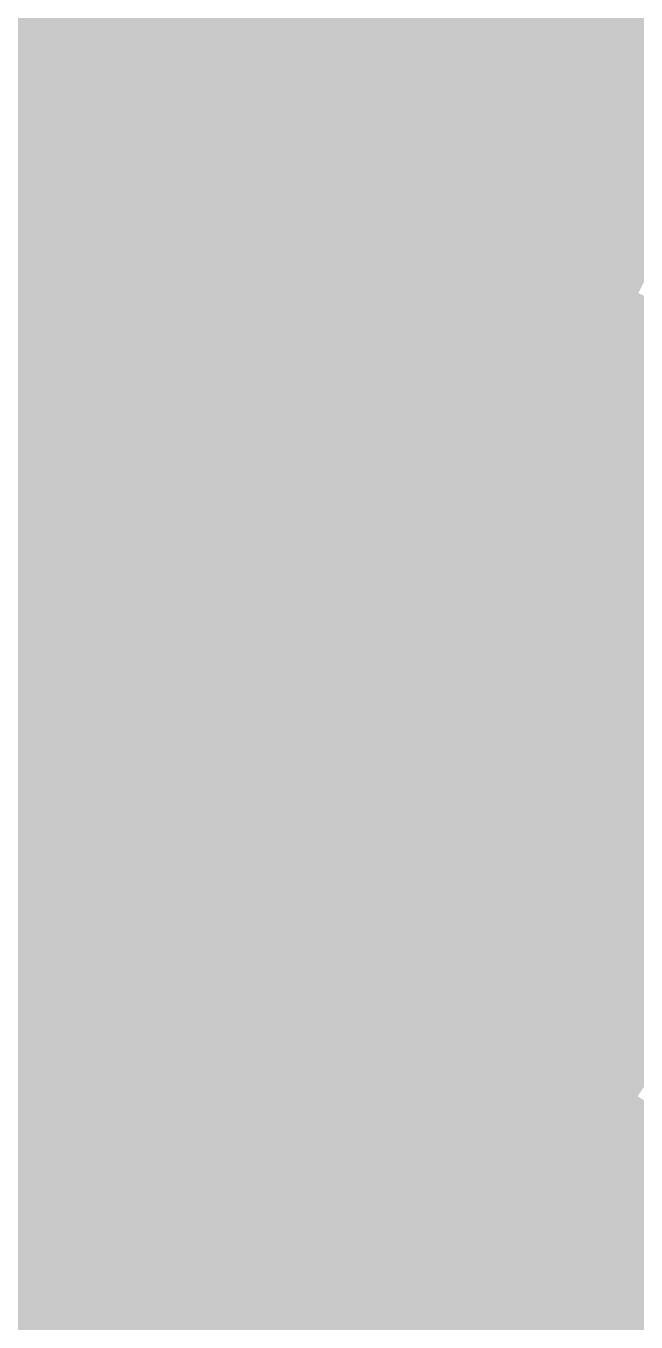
# Model space of a CAD drawing. Header units: inches. Extents: x -266 to 784, y -170 to 213.
# Drawn here: x 49.17 to 58.02, y -44.16 to -25.35 of the extents above; entities that cross this region are included whole.
import ezdxf

# ---------------------------------------------------------------- set-up
doc = ezdxf.new("R2010")
doc.units = ezdxf.units.IN
doc.header["$MEASUREMENT"] = 0

msp = doc.modelspace()

# ---------------------------------------------------------------- linework, layer by layer
at = {"color": 236, "true_color": 0x890034}
msp.add_solid([(57.280531, -23.726373), (58.204411, -24.109056), (56.681005, -25.124961), (57.595215, -25.530203)], dxfattribs=at)
at = {"color": 236, "true_color": 0x6f002f}
msp.add_solid([(50.6234, -23.943085), (51.52739, -24.37064), (50.020561, -25.178234), (50.913785, -25.627846)], dxfattribs=at)
at = {"color": 236, "true_color": 0x7c0032}
msp.add_solid([(53.938376, -23.909238), (54.852585, -24.314479), (53.335368, -25.225751), (54.239358, -25.653306)], dxfattribs=at)
at = {"color": 236, "true_color": 0x8d0035}
msp.add_solid([(58.204411, -24.109056), (59.12829, -24.49174), (57.595215, -25.530203), (58.509424, -25.935444)], dxfattribs=at)
at = {"color": 236, "true_color": 0x730031}
msp.add_solid([(51.52739, -24.37064), (52.431379, -24.798195), (50.913785, -25.627846), (51.807009, -26.077457)], dxfattribs=at)
at = {"color": 236, "true_color": 0x800034}
msp.add_solid([(54.852585, -24.314479), (55.766795, -24.71972), (54.239358, -25.653306), (55.143347, -26.080861)], dxfattribs=at)
at = {"color": 236, "true_color": 0x6b0030}
msp.add_solid([(49.127337, -24.728623), (50.020561, -25.178234), (48.50567, -25.926821), (49.387591, -26.398217)], dxfattribs=at)
at = {"color": 236, "true_color": 0x770033}
msp.add_solid([(52.431379, -24.798195), (53.335368, -25.225751), (51.807009, -26.077457), (52.700234, -26.527068)], dxfattribs=at)
at = {"color": 236, "true_color": 0x840035}
msp.add_solid([(55.766795, -24.71972), (56.681005, -25.124961), (55.143347, -26.080861), (56.047336, -26.508416)], dxfattribs=at)
at = {"color": 236, "true_color": 0x6f0032}
msp.add_solid([(50.020561, -25.178234), (50.913785, -25.627846), (49.387591, -26.398217), (50.269512, -26.869614)], dxfattribs=at)
at = {"color": 236, "true_color": 0x890037}
msp.add_solid([(56.681005, -25.124961), (57.595215, -25.530203), (56.047336, -26.508416), (56.951325, -26.935971)], dxfattribs=at)
at = {"color": 236, "true_color": 0x7c0035}
msp.add_solid([(53.335368, -25.225751), (54.239358, -25.653306), (52.700234, -26.527068), (53.593458, -26.97668)], dxfattribs=at)
at = {"color": 236, "true_color": 0x8d0039}
msp.add_solid([(57.595215, -25.530203), (58.509424, -25.935444), (56.951325, -26.935971), (57.855315, -27.363526)], dxfattribs=at)
at = {"color": 236, "true_color": 0x730034}
msp.add_solid([(50.913785, -25.627846), (51.807009, -26.077457), (50.269512, -26.869614), (51.151433, -27.341011)], dxfattribs=at)
at = {"color": 236, "true_color": 0x800037}
msp.add_solid([(54.239358, -25.653306), (55.143347, -26.080861), (53.593458, -26.97668), (54.486682, -27.426291)], dxfattribs=at)
at = {"color": 236, "true_color": 0x6b0032}
msp.add_solid([(48.50567, -25.926821), (49.387591, -26.398217), (47.854785, -27.109401), (48.724871, -27.602299)], dxfattribs=at)
at = {"color": 236, "true_color": 0x91003a}
msp.add_solid([(58.509424, -25.935444), (59.423634, -26.340685), (57.855315, -27.363526), (58.759304, -27.791081)], dxfattribs=at)
at = {"color": 236, "true_color": 0x770036}
msp.add_solid([(51.807009, -26.077457), (52.700234, -26.527068), (51.151433, -27.341011), (52.033355, -27.812407)], dxfattribs=at)
at = {"color": 236, "true_color": 0x840038}
msp.add_solid([(55.143347, -26.080861), (56.047336, -26.508416), (54.486682, -27.426291), (55.379907, -27.875902)], dxfattribs=at)
at = {"color": 236, "true_color": 0x6f0034}
msp.add_solid([(49.387591, -26.398217), (50.269512, -26.869614), (48.724871, -27.602299), (49.594958, -28.095197)], dxfattribs=at)
at = {"color": 236, "true_color": 0x7c0038}
msp.add_solid([(52.700234, -26.527068), (53.593458, -26.97668), (52.033355, -27.812407), (52.915276, -28.283804)], dxfattribs=at)
at = {"color": 236, "true_color": 0x89003a}
msp.add_solid([(56.047336, -26.508416), (56.951325, -26.935971), (55.379907, -27.875902), (56.273131, -28.325514)], dxfattribs=at)
at = {"color": 236, "true_color": 0x730036}
msp.add_solid([(50.269512, -26.869614), (51.151433, -27.341011), (49.594958, -28.095197), (50.465045, -28.588095)], dxfattribs=at)
at = {"color": 236, "true_color": 0x800039}
msp.add_solid([(53.593458, -26.97668), (54.486682, -27.426291), (52.915276, -28.283804), (53.797197, -28.755201)], dxfattribs=at)
at = {"color": 236, "true_color": 0x8d003c}
msp.add_solid([(56.951325, -26.935971), (57.855315, -27.363526), (56.273131, -28.325514), (57.166355, -28.775125)], dxfattribs=at)
at = {"color": 236, "true_color": 0x770038}
msp.add_solid([(51.151433, -27.341011), (52.033355, -27.812407), (50.465045, -28.588095), (51.335132, -29.080993)], dxfattribs=at)
at = {"color": 236, "true_color": 0x84003b}
msp.add_solid([(54.486682, -27.426291), (55.379907, -27.875902), (53.797197, -28.755201), (54.679118, -29.226598)], dxfattribs=at)
at = {"color": 234, "true_color": 0x91003e}
msp.add_solid([(57.855315, -27.363526), (58.759304, -27.791081), (57.166355, -28.775125), (58.05958, -29.224736)], dxfattribs=at)
at = {"color": 236, "true_color": 0x6f0037}
msp.add_solid([(48.724871, -27.602299), (49.594958, -28.095197), (48.032802, -28.789754), (48.890531, -29.303856)], dxfattribs=at)
at = {"color": 236, "true_color": 0x7c003a}
msp.add_solid([(52.033355, -27.812407), (52.915276, -28.283804), (51.335132, -29.080993), (52.205219, -29.573892)], dxfattribs=at)
at = {"color": 236, "true_color": 0x89003d}
msp.add_solid([(55.379907, -27.875902), (56.273131, -28.325514), (54.679118, -29.226598), (55.56104, -29.697994)], dxfattribs=at)
at = {"color": 236, "true_color": 0x730039}
msp.add_solid([(49.594958, -28.095197), (50.465045, -28.588095), (48.890531, -29.303856), (49.748259, -29.817959)], dxfattribs=at)
at = {"color": 236, "true_color": 0x80003c}
msp.add_solid([(52.915276, -28.283804), (53.797197, -28.755201), (52.205219, -29.573892), (53.075306, -30.06679)], dxfattribs=at)
at = {"color": 236, "true_color": 0x8d003f}
msp.add_solid([(56.273131, -28.325514), (57.166355, -28.775125), (55.56104, -29.697994), (56.442961, -30.169391)], dxfattribs=at)
at = {"color": 236, "true_color": 0x77003b}
msp.add_solid([(50.465045, -28.588095), (51.335132, -29.080993), (49.748259, -29.817959), (50.605988, -30.332062)], dxfattribs=at)
at = {"color": 236, "true_color": 0x84003f}
msp.add_solid([(53.797197, -28.755201), (54.679118, -29.226598), (53.075306, -30.06679), (53.945393, -30.559688)], dxfattribs=at)
at = {"color": 234, "true_color": 0x910041}
msp.add_solid([(57.166355, -28.775125), (58.05958, -29.224736), (56.442961, -30.169391), (57.324882, -30.640788)], dxfattribs=at)
at = {"color": 236, "true_color": 0x7c003d}
msp.add_solid([(51.335132, -29.080993), (52.205219, -29.573892), (50.605988, -30.332062), (51.463717, -30.846165)], dxfattribs=at)
at = {"color": 236, "true_color": 0x73003c}
msp.add_solid([(48.890531, -29.303856), (49.748259, -29.817959), (48.156653, -30.494864), (49.001507, -31.029862)], dxfattribs=at)
at = {"color": 236, "true_color": 0x890041}
msp.add_solid([(54.679118, -29.226598), (55.56104, -29.697994), (53.945393, -30.559688), (54.81548, -31.052586)], dxfattribs=at)
at = {"color": 234, "true_color": 0x950043}
msp.add_solid([(58.05958, -29.224736), (58.952804, -29.674348), (57.324882, -30.640788), (58.206803, -31.112185)], dxfattribs=at)
at = {"color": 236, "true_color": 0x800040}
msp.add_solid([(52.205219, -29.573892), (53.075306, -30.06679), (51.463717, -30.846165), (52.321445, -31.360267)], dxfattribs=at)
at = {"color": 236, "true_color": 0x8d0043}
msp.add_solid([(55.56104, -29.697994), (56.442961, -30.169391), (54.81548, -31.052586), (55.685567, -31.545484)], dxfattribs=at)
at = {"color": 236, "true_color": 0x77003e}
msp.add_solid([(49.748259, -29.817959), (50.605988, -30.332062), (49.001507, -31.029862), (49.84636, -31.56486)], dxfattribs=at)
at = {"color": 236, "true_color": 0x840042}
msp.add_solid([(53.075306, -30.06679), (53.945393, -30.559688), (52.321445, -31.360267), (53.179174, -31.87437)], dxfattribs=at)
at = {"color": 234, "true_color": 0x910045}
msp.add_solid([(56.442961, -30.169391), (57.324882, -30.640788), (55.685567, -31.545484), (56.555654, -32.038383)], dxfattribs=at)
at = {"color": 236, "true_color": 0x7c0040}
msp.add_solid([(50.605988, -30.332062), (51.463717, -30.846165), (49.84636, -31.56486), (50.691214, -32.099857)], dxfattribs=at)
at = {"color": 236, "true_color": 0x890044}
msp.add_solid([(53.945393, -30.559688), (54.81548, -31.052586), (53.179174, -31.87437), (54.036902, -32.388473)], dxfattribs=at)
at = {"color": 234, "true_color": 0x950047}
msp.add_solid([(57.324882, -30.640788), (58.206803, -31.112185), (56.555654, -32.038383), (57.425741, -32.531281)], dxfattribs=at)
at = {"color": 236, "true_color": 0x800043}
msp.add_solid([(51.463717, -30.846165), (52.321445, -31.360267), (50.691214, -32.099857), (51.536067, -32.634855)], dxfattribs=at)
at = {"color": 236, "true_color": 0x770041}
msp.add_solid([(49.001507, -31.029862), (49.84636, -31.56486), (48.225238, -32.223074), (49.056707, -32.778644)], dxfattribs=at)
at = {"color": 234, "true_color": 0x8d0046}
msp.add_solid([(54.81548, -31.052586), (55.685567, -31.545484), (54.036902, -32.388473), (54.894631, -32.902576)], dxfattribs=at)
at = {"color": 234, "true_color": 0x9a0049}
msp.add_solid([(58.206803, -31.112185), (59.088725, -31.583581), (57.425741, -32.531281), (58.295828, -33.024179)], dxfattribs=at)
at = {"color": 236, "true_color": 0x840045}
msp.add_solid([(52.321445, -31.360267), (53.179174, -31.87437), (51.536067, -32.634855), (52.380921, -33.169852)], dxfattribs=at)
at = {"color": 236, "true_color": 0x7c0043}
msp.add_solid([(49.84636, -31.56486), (50.691214, -32.099857), (49.056707, -32.778644), (49.888177, -33.334214)], dxfattribs=at)
at = {"color": 234, "true_color": 0x910048}
msp.add_solid([(55.685567, -31.545484), (56.555654, -32.038383), (54.894631, -32.902576), (55.75236, -33.416678)], dxfattribs=at)
at = {"color": 236, "true_color": 0x890047}
msp.add_solid([(53.179174, -31.87437), (54.036902, -32.388473), (52.380921, -33.169852), (53.225775, -33.70485)], dxfattribs=at)
at = {"color": 236, "true_color": 0x800046}
msp.add_solid([(50.691214, -32.099857), (51.536067, -32.634855), (49.888177, -33.334214), (50.719646, -33.889784)], dxfattribs=at)
at = {"color": 234, "true_color": 0x95004a}
msp.add_solid([(56.555654, -32.038383), (57.425741, -32.531281), (55.75236, -33.416678), (56.610088, -33.930781)], dxfattribs=at)
at = {"color": 234, "true_color": 0x8d0049}
msp.add_solid([(54.036902, -32.388473), (54.894631, -32.902576), (53.225775, -33.70485), (54.070628, -34.239848)], dxfattribs=at)
at = {"color": 234, "true_color": 0x9a004c}
msp.add_solid([(57.425741, -32.531281), (58.295828, -33.024179), (56.610088, -33.930781), (57.467817, -34.444884)], dxfattribs=at)
at = {"color": 236, "true_color": 0x840048}
msp.add_solid([(51.536067, -32.634855), (52.380921, -33.169852), (50.719646, -33.889784), (51.551116, -34.445354)], dxfattribs=at)
at = {"color": 236, "true_color": 0x7c0046}
msp.add_solid([(49.056707, -32.778644), (49.888177, -33.334214), (48.237504, -33.972683), (49.055089, -34.548491)], dxfattribs=at)
at = {"color": 234, "true_color": 0x91004b}
msp.add_solid([(54.894631, -32.902576), (55.75236, -33.416678), (54.070628, -34.239848), (54.915482, -34.774845)], dxfattribs=at)
at = {"color": 234, "true_color": 0x9e004e}
msp.add_solid([(58.295828, -33.024179), (59.165915, -33.517077), (57.467817, -34.444884), (58.325545, -34.958987)], dxfattribs=at)
at = {"color": 236, "true_color": 0x89004a}
msp.add_solid([(52.380921, -33.169852), (53.225775, -33.70485), (51.551116, -34.445354), (52.382586, -35.000925)], dxfattribs=at)
at = {"color": 236, "true_color": 0x800048}
msp.add_solid([(49.888177, -33.334214), (50.719646, -33.889784), (49.055089, -34.548491), (49.872674, -35.1243)], dxfattribs=at)
at = {"color": 234, "true_color": 0x95004e}
msp.add_solid([(55.75236, -33.416678), (56.610088, -33.930781), (54.915482, -34.774845), (55.760335, -35.309843)], dxfattribs=at)
at = {"color": 234, "true_color": 0x8d004c}
msp.add_solid([(53.225775, -33.70485), (54.070628, -34.239848), (52.382586, -35.000925), (53.214055, -35.556495)], dxfattribs=at)
at = {"color": 236, "true_color": 0x84004b}
msp.add_solid([(50.719646, -33.889784), (51.551116, -34.445354), (49.872674, -35.1243), (50.690258, -35.700108)], dxfattribs=at)
at = {"color": 234, "true_color": 0x9a0050}
msp.add_solid([(56.610088, -33.930781), (57.467817, -34.444884), (55.760335, -35.309843), (56.605189, -35.844841)], dxfattribs=at)
at = {"color": 234, "true_color": 0x91004f}
msp.add_solid([(54.070628, -34.239848), (54.915482, -34.774845), (53.214055, -35.556495), (54.045525, -36.112065)], dxfattribs=at)
at = {"color": 236, "true_color": 0x80004b}
msp.add_solid([(49.055089, -34.548491), (49.872674, -35.1243), (48.192452, -35.741958), (48.995659, -36.337658)], dxfattribs=at)
at = {"color": 234, "true_color": 0x89004d}
msp.add_solid([(51.551116, -34.445354), (52.382586, -35.000925), (50.690258, -35.700108), (51.507843, -36.275916)], dxfattribs=at)
at = {"color": 234, "true_color": 0x9e0052}
msp.add_solid([(57.467817, -34.444884), (58.325545, -34.958987), (56.605189, -35.844841), (57.450042, -36.379838)], dxfattribs=at)
at = {"color": 234, "true_color": 0x950051}
msp.add_solid([(54.915482, -34.774845), (55.760335, -35.309843), (54.045525, -36.112065), (54.876994, -36.667635)], dxfattribs=at)
at = {"color": 234, "true_color": 0x8d0050}
msp.add_solid([(52.382586, -35.000925), (53.214055, -35.556495), (51.507843, -36.275916), (52.325428, -36.851724)], dxfattribs=at)
at = {"color": 234, "true_color": 0xa20054}
msp.add_solid([(58.325545, -34.958987), (59.183274, -35.473089), (57.450042, -36.379838), (58.294896, -36.914836)], dxfattribs=at)
at = {"color": 236, "true_color": 0x84004e}
msp.add_solid([(49.872674, -35.1243), (50.690258, -35.700108), (48.995659, -36.337658), (49.798867, -36.933357)], dxfattribs=at)
at = {"color": 234, "true_color": 0x9a0053}
msp.add_solid([(55.760335, -35.309843), (56.605189, -35.844841), (54.876994, -36.667635), (55.708464, -37.223206)], dxfattribs=at)
at = {"color": 234, "true_color": 0x910052}
msp.add_solid([(53.214055, -35.556495), (54.045525, -36.112065), (52.325428, -36.851724), (53.143013, -37.427532)], dxfattribs=at)
at = {"color": 234, "true_color": 0x890051}
msp.add_solid([(50.690258, -35.700108), (51.507843, -36.275916), (49.798867, -36.933357), (50.602074, -37.529056)], dxfattribs=at)
at = {"color": 234, "true_color": 0x9e0056}
msp.add_solid([(56.605189, -35.844841), (57.450042, -36.379838), (55.708464, -37.223206), (56.539934, -37.778776)], dxfattribs=at)
at = {"color": 234, "true_color": 0x950055}
msp.add_solid([(54.045525, -36.112065), (54.876994, -36.667635), (53.143013, -37.427532), (53.960598, -38.003341)], dxfattribs=at)
at = {"color": 234, "true_color": 0x8d0053}
msp.add_solid([(51.507843, -36.275916), (52.325428, -36.851724), (50.602074, -37.529056), (51.405282, -38.124755)], dxfattribs=at)
at = {"color": 226, "true_color": 0x840051}
msp.add_solid([(48.995659, -36.337658), (49.798867, -36.933357), (48.089132, -37.529127), (48.877479, -38.144359)], dxfattribs=at)
at = {"color": 234, "true_color": 0xa20058}
msp.add_solid([(57.450042, -36.379838), (58.294896, -36.914836), (56.539934, -37.778776), (57.371403, -38.334346)], dxfattribs=at)
at = {"color": 234, "true_color": 0x9a0057}
msp.add_solid([(54.876994, -36.667635), (55.708464, -37.223206), (53.960598, -38.003341), (54.778182, -38.579149)], dxfattribs=at)
at = {"color": 234, "true_color": 0x910056}
msp.add_solid([(52.325428, -36.851724), (53.143013, -37.427532), (51.405282, -38.124755), (52.20849, -38.720455)], dxfattribs=at)
at = {"color": 226, "true_color": 0x890054}
msp.add_solid([(49.798867, -36.933357), (50.602074, -37.529056), (48.877479, -38.144359), (49.665825, -38.75959)], dxfattribs=at)
at = {"color": 234, "true_color": 0xa6005a}
msp.add_solid([(58.294896, -36.914836), (59.13975, -37.449833), (57.371403, -38.334346), (58.202873, -38.889916)], dxfattribs=at)
at = {"color": 234, "true_color": 0x9e0059}
msp.add_solid([(55.708464, -37.223206), (56.539934, -37.778776), (54.778182, -38.579149), (55.595767, -39.154957)], dxfattribs=at)
at = {"color": 234, "true_color": 0x950058}
msp.add_solid([(53.143013, -37.427532), (53.960598, -38.003341), (52.20849, -38.720455), (53.011697, -39.316154)], dxfattribs=at)
at = {"color": 234, "true_color": 0x8d0056}
msp.add_solid([(50.602074, -37.529056), (51.405282, -38.124755), (49.665825, -38.75959), (50.454171, -39.374822)], dxfattribs=at)
at = {"color": 234, "true_color": 0xa2005c}
msp.add_solid([(56.539934, -37.778776), (57.371403, -38.334346), (55.595767, -39.154957), (56.413352, -39.730765)], dxfattribs=at)
at = {"color": 234, "true_color": 0x9a005b}
msp.add_solid([(53.960598, -38.003341), (54.778182, -38.579149), (53.011697, -39.316154), (53.814905, -39.911853)], dxfattribs=at)
at = {"color": 226, "true_color": 0x890057}
msp.add_solid([(48.877479, -38.144359), (49.665825, -38.75959), (47.926648, -39.332384), (48.699659, -39.966777)], dxfattribs=at)
at = {"color": 234, "true_color": 0x910059}
msp.add_solid([(51.405282, -38.124755), (52.20849, -38.720455), (50.454171, -39.374822), (51.242518, -39.990053)], dxfattribs=at)
at = {"color": 234, "true_color": 0xa6005e}
msp.add_solid([(57.371403, -38.334346), (58.202873, -38.889916), (56.413352, -39.730765), (57.230937, -40.306573)], dxfattribs=at)
at = {"color": 226, "true_color": 0x8d005a}
msp.add_solid([(49.665825, -38.75959), (50.454171, -39.374822), (48.699659, -39.966777), (49.472669, -40.60117)], dxfattribs=at)
at = {"color": 234, "true_color": 0x95005c}
msp.add_solid([(52.20849, -38.720455), (53.011697, -39.316154), (51.242518, -39.990053), (52.030864, -40.605285)], dxfattribs=at)
at = {"color": 234, "true_color": 0x9e005d}
msp.add_solid([(54.778182, -38.579149), (55.595767, -39.154957), (53.814905, -39.911853), (54.618112, -40.507553)], dxfattribs=at)
at = {"color": 224, "true_color": 0xab0061}
msp.add_solid([(58.202873, -38.889916), (59.034342, -39.445487), (57.230937, -40.306573), (58.048522, -40.882382)], dxfattribs=at)
at = {"color": 234, "true_color": 0x9a005e}
msp.add_solid([(53.011697, -39.316154), (53.814905, -39.911853), (52.030864, -40.605285), (52.819211, -41.220517)], dxfattribs=at)
at = {"color": 224, "true_color": 0xa20060}
msp.add_solid([(55.595767, -39.154957), (56.413352, -39.730765), (54.618112, -40.507553), (55.42132, -41.103252)], dxfattribs=at)
at = {"color": 234, "true_color": 0x91005c}
msp.add_solid([(50.454171, -39.374822), (51.242518, -39.990053), (49.472669, -40.60117), (50.245679, -41.235563)], dxfattribs=at)
at = {"color": 224, "true_color": 0xa60062}
msp.add_solid([(56.413352, -39.730765), (57.230937, -40.306573), (55.42132, -41.103252), (56.224527, -41.698951)], dxfattribs=at)
at = {"color": 226, "true_color": 0x8d005d}
msp.add_solid([(48.699659, -39.966777), (49.472669, -40.60117), (47.704157, -41.149889), (48.461366, -41.803062)], dxfattribs=at)
at = {"color": 224, "true_color": 0x95005f}
msp.add_solid([(51.242518, -39.990053), (52.030864, -40.605285), (50.245679, -41.235563), (51.01869, -41.869957)], dxfattribs=at)
at = {"color": 224, "true_color": 0x9e0061}
msp.add_solid([(53.814905, -39.911853), (54.618112, -40.507553), (52.819211, -41.220517), (53.607557, -41.835748)], dxfattribs=at)
at = {"color": 224, "true_color": 0xab0065}
msp.add_solid([(57.230937, -40.306573), (58.048522, -40.882382), (56.224527, -41.698951), (57.027735, -42.294651)], dxfattribs=at)
at = {"color": 226, "true_color": 0x910060}
msp.add_solid([(49.472669, -40.60117), (50.245679, -41.235563), (48.461366, -41.803062), (49.218575, -42.456235)], dxfattribs=at)
at = {"color": 224, "true_color": 0x9a0062}
msp.add_solid([(52.030864, -40.605285), (52.819211, -41.220517), (51.01869, -41.869957), (51.7917, -42.50435)], dxfattribs=at)
at = {"color": 224, "true_color": 0xa20063}
msp.add_solid([(54.618112, -40.507553), (55.42132, -41.103252), (53.607557, -41.835748), (54.395903, -42.45098)], dxfattribs=at)
at = {"color": 224, "true_color": 0xaf0067}
msp.add_solid([(58.048522, -40.882382), (58.866107, -41.45819), (57.027735, -42.294651), (57.830942, -42.89035)], dxfattribs=at)
at = {"color": 224, "true_color": 0xa60066}
msp.add_solid([(55.42132, -41.103252), (56.224527, -41.698951), (54.395903, -42.45098), (55.18425, -43.066211)], dxfattribs=at)
at = {"color": 224, "true_color": 0x950063}
msp.add_solid([(50.245679, -41.235563), (51.01869, -41.869957), (49.218575, -42.456235), (49.975784, -43.109408)], dxfattribs=at)
at = {"color": 224, "true_color": 0x9e0065}
msp.add_solid([(52.819211, -41.220517), (53.607557, -41.835748), (51.7917, -42.50435), (52.564711, -43.138743)], dxfattribs=at)
at = {"color": 232, "true_color": 0xb3006a}
msp.add_solid([(58.866107, -41.45819), (59.683691, -42.033998), (57.830942, -42.89035), (58.63415, -43.486049)], dxfattribs=at)
at = {"color": 224, "true_color": 0xab0069}
msp.add_solid([(56.224527, -41.698951), (57.027735, -42.294651), (55.18425, -43.066211), (55.972596, -43.681443)], dxfattribs=at)
at = {"color": 224, "true_color": 0x910063}
msp.add_solid([(48.461366, -41.803062), (49.218575, -42.456235), (47.420872, -42.979773), (48.161823, -43.651332)], dxfattribs=at)
at = {"color": 224, "true_color": 0x9a0065}
msp.add_solid([(51.01869, -41.869957), (51.7917, -42.50435), (49.975784, -43.109408), (50.732993, -43.76258)], dxfattribs=at)
at = {"color": 224, "true_color": 0xa20067}
msp.add_solid([(53.607557, -41.835748), (54.395903, -42.45098), (52.564711, -43.138743), (53.337721, -43.773137)], dxfattribs=at)
at = {"color": 224, "true_color": 0xaf006b}
msp.add_solid([(57.027735, -42.294651), (57.830942, -42.89035), (55.972596, -43.681443), (56.760943, -44.296675)], dxfattribs=at)
at = {"color": 224, "true_color": 0x950066}
msp.add_solid([(49.218575, -42.456235), (49.975784, -43.109408), (48.161823, -43.651332), (48.902774, -44.322891)], dxfattribs=at)
at = {"color": 224, "true_color": 0x9e0068}
msp.add_solid([(51.7917, -42.50435), (52.564711, -43.138743), (50.732993, -43.76258), (51.490202, -44.415753)], dxfattribs=at)
at = {"color": 224, "true_color": 0xa6006a}
msp.add_solid([(54.395903, -42.45098), (55.18425, -43.066211), (53.337721, -43.773137), (54.110732, -44.40753)], dxfattribs=at)
at = {"color": 232, "true_color": 0xb3006e}
msp.add_solid([(57.830942, -42.89035), (58.63415, -43.486049), (56.760943, -44.296675), (57.549289, -44.911906)], dxfattribs=at)
at = {"color": 224, "true_color": 0xab006d}
msp.add_solid([(55.18425, -43.066211), (55.972596, -43.681443), (54.110732, -44.40753), (54.883742, -45.041923)], dxfattribs=at)
at = {"color": 224, "true_color": 0x9a0069}
msp.add_solid([(49.975784, -43.109408), (50.732993, -43.76258), (48.902774, -44.322891), (49.643725, -44.99445)], dxfattribs=at)
at = {"color": 224, "true_color": 0xa2006b}
msp.add_solid([(52.564711, -43.138743), (53.337721, -43.773137), (51.490202, -44.415753), (52.24741, -45.068926)], dxfattribs=at)
at = {"color": 232, "true_color": 0xb70071}
msp.add_solid([(58.63415, -43.486049), (59.437357, -44.081749), (57.549289, -44.911906), (58.337636, -45.527138)], dxfattribs=at)
at = {"color": 224, "true_color": 0x9e006c}
msp.add_solid([(50.732993, -43.76258), (51.490202, -44.415753), (49.643725, -44.99445), (50.384677, -45.666009)], dxfattribs=at)
at = {"color": 224, "true_color": 0xa6006e}
msp.add_solid([(53.337721, -43.773137), (54.110732, -44.40753), (52.24741, -45.068926), (53.004619, -45.722099)], dxfattribs=at)
at = {"color": 224, "true_color": 0xaf006f}
msp.add_solid([(55.972596, -43.681443), (56.760943, -44.296675), (54.883742, -45.041923), (55.656753, -45.676316)], dxfattribs=at)

doc.saveas('drawing.dxf')
